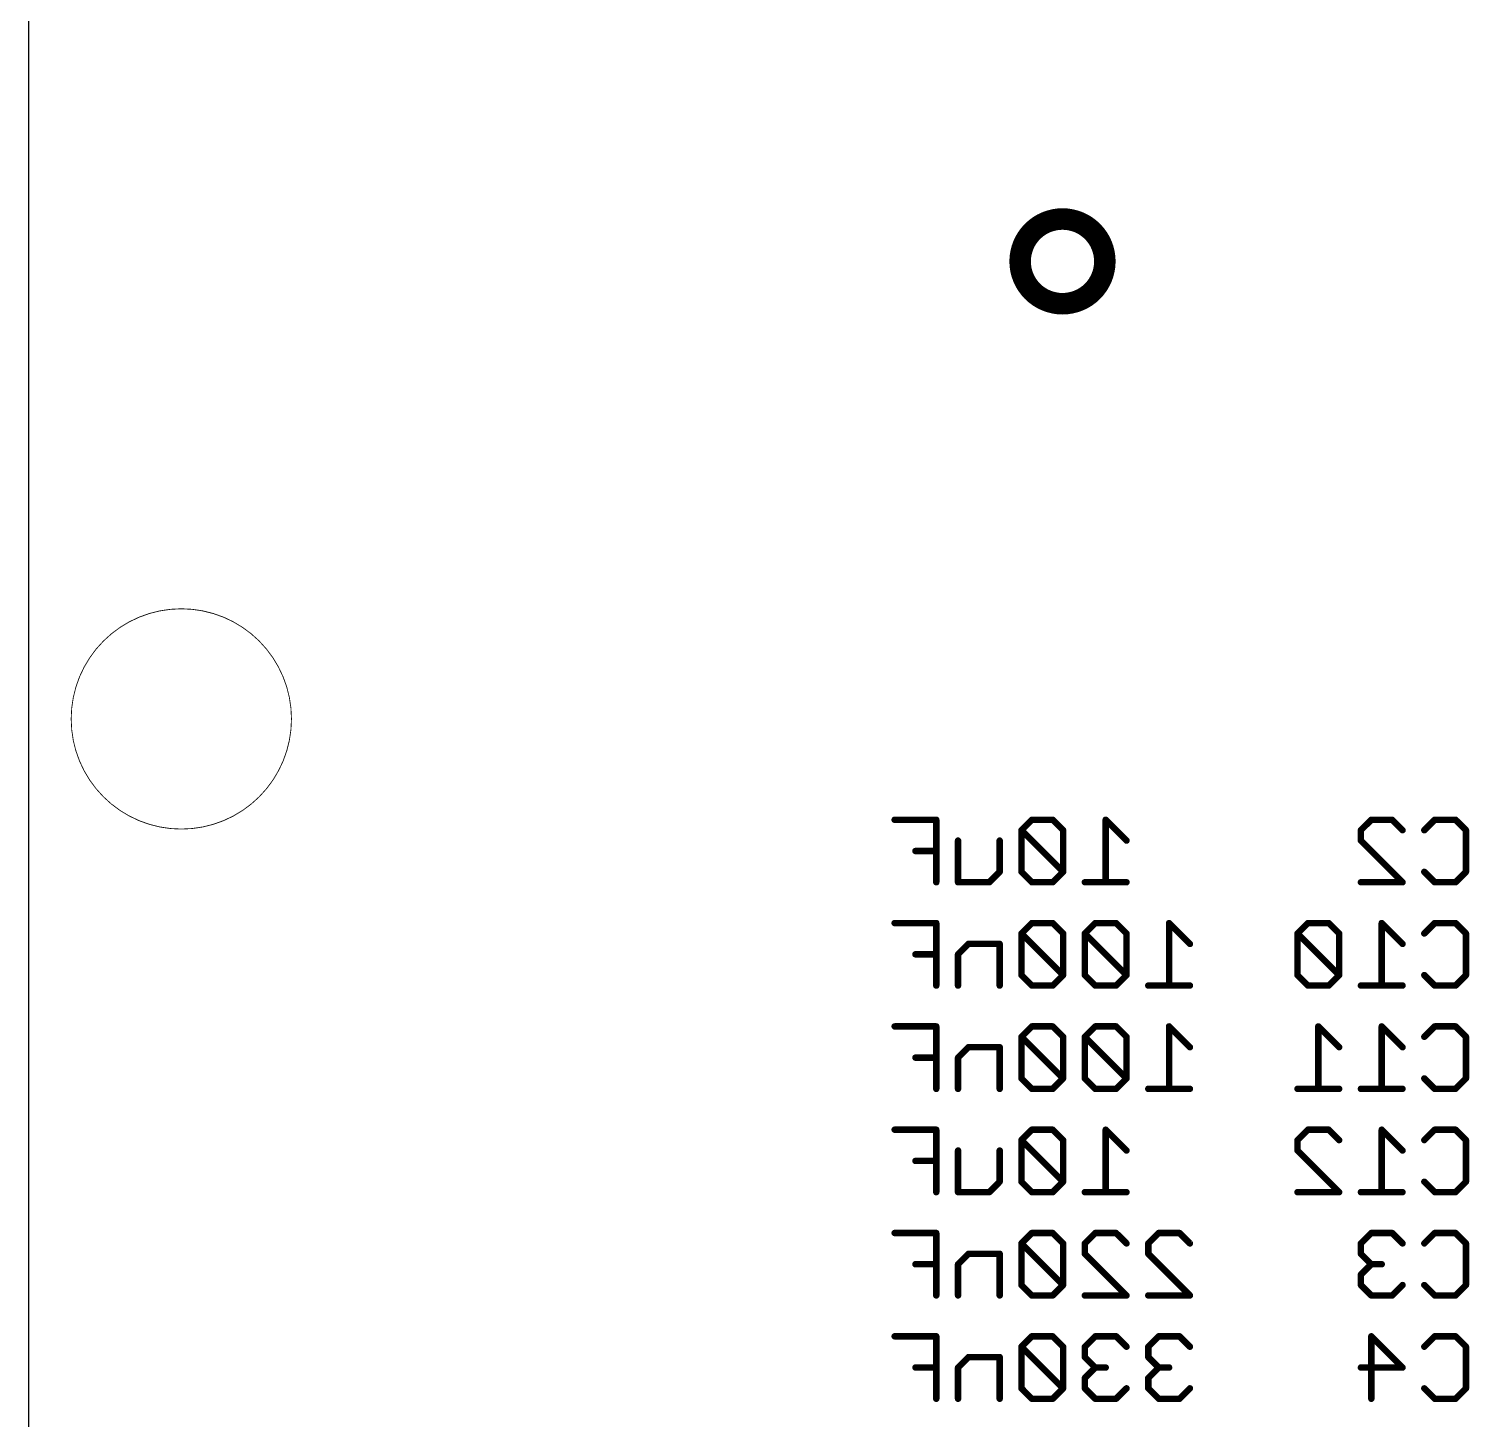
# Model space of a CAD drawing. Extents: x -7 to 70, y 0 to 116.
# Drawn here: x 0 to 17, y 15.24 to 31.64 of the extents above; entities that cross this region are included whole.
import ezdxf

# ---------------------------------------------------------------- set-up
doc = ezdxf.new("R2010")
doc.units = 0
doc.layers.add('20', color=178, linetype='CONTINUOUS')
doc.layers.add('26', color=250, linetype='CONTINUOUS')

msp = doc.modelspace()

# ---------------------------------------------------------------- linework, layer by layer
at = {"layer": '20'}
msp.add_line((0, 0), (0, 47), dxfattribs=at)
for points, const_width in [([(12.2, 28.4, 1), (12.2, 29.4, 1), (12.2, 28.4)], 0.254), ([(1.8, 22.2, 1), (1.8, 24.8, 1), (1.8, 22.2)], 0.01)]:
    msp.add_lwpolyline(points, format="xyb", dxfattribs=dict(at, const_width=const_width))
msp.add_circle((12.2, 28.9), 0.5, dxfattribs=at)
at = {"layer": '26', "const_width": 0.0381}
for points in [[(10.2188, 22.3288, 1), (10.2188, 22.2907)], [(10.7294, 22.3097, 1), (10.6913, 22.3097)], [(10.7103, 22.2907, 1), (10.7103, 22.3288)], [(11.8385, 22.3288, 1), (11.8385, 22.2907)], [(11.852, 22.2963, 1), (11.8251, 22.3232)], [(12.0977, 22.3232, 1), (12.0708, 22.2963)], [(12.0843, 22.2907, 1), (12.0843, 22.3288)], [(12.7289, 22.3097, 1), (12.6908, 22.3097)], [(12.7233, 22.3232, 1), (12.6964, 22.2963)], [(15.8449, 22.3288, 1), (15.8449, 22.2907)], [(15.8583, 22.2963, 1), (15.8314, 22.3232)], [(16.1041, 22.3232, 1), (16.0771, 22.2963)], [(16.0906, 22.2907, 1), (16.0906, 22.3288)], [(16.5933, 22.3288, 1), (16.5933, 22.2907)], [(16.6068, 22.2963, 1), (16.5798, 22.3232)], [(16.8525, 22.3232, 1), (16.8256, 22.2963)], [(16.839, 22.2907, 1), (16.839, 22.3288)], [(10.9863, 22.064, 1), (10.9482, 22.064)], [(11.4778, 22.064, 1), (11.4397, 22.064)], [(11.7347, 22.1869, 1), (11.6966, 22.1869)], [(11.7291, 22.2003, 1), (11.7022, 22.1734)], [(11.7022, 22.2003, 1), (11.7291, 22.1734)], [(12.2262, 22.1869, 1), (12.1881, 22.1869)], [(12.1937, 22.1734, 1), (12.2206, 22.2003)], [(15.7411, 22.1869, 1), (15.703, 22.1869)], [(15.7085, 22.2003, 1), (15.7355, 22.1734)], [(15.7355, 22.0775, 1), (15.7085, 22.0505)], [(16.2, 22.1734, 1), (16.227, 22.2003)], [(16.4569, 22.2003, 1), (16.4839, 22.1734)], [(16.9809, 22.1869, 1), (16.9428, 22.1869)], [(16.9484, 22.1734, 1), (16.9754, 22.2003)], [(10.4646, 21.9602, 1), (10.4646, 21.9221)], [(10.7103, 21.9221, 1), (10.7103, 21.9602)], [(12.9421, 22.0505, 1), (12.969, 22.0775)], [(15.703, 22.064, 1), (15.7411, 22.064)], [(10.6913, 21.5725, 1), (10.7294, 21.5725)], [(10.9672, 21.5916, 1), (10.9672, 21.5535)], [(10.9482, 21.5725, 1), (10.9863, 21.5725)], [(11.3224, 21.586, 1), (11.3493, 21.559)], [(11.3359, 21.5535, 1), (11.3359, 21.5916)], [(11.4397, 21.6954, 1), (11.4778, 21.6954)], [(11.4722, 21.6819, 1), (11.4453, 21.7088)], [(11.7291, 21.7088, 1), (11.7022, 21.6819)], [(11.6966, 21.6954, 1), (11.7347, 21.6954)], [(11.8385, 21.5916, 1), (11.8385, 21.5535)], [(11.8251, 21.559, 1), (11.852, 21.586)], [(12.0708, 21.586, 1), (12.0977, 21.559)], [(12.0843, 21.5535, 1), (12.0843, 21.5916)], [(12.1881, 21.6954, 1), (12.2262, 21.6954)], [(12.2206, 21.6819, 1), (12.1937, 21.7088)], [(12.1937, 21.6819, 1), (12.2206, 21.7088)], [(12.4641, 21.5916, 1), (12.4641, 21.5535)], [(12.6908, 21.5725, 1), (12.7289, 21.5725)], [(12.9556, 21.5535, 1), (12.9556, 21.5916)], [(15.722, 21.5916, 1), (15.722, 21.5535)], [(16.2, 21.559, 1), (16.227, 21.586)], [(16.2135, 21.5535, 1), (16.2135, 21.5916)], [(16.4839, 21.7088, 1), (16.4569, 21.6819)], [(16.5933, 21.5916, 1), (16.5933, 21.5535)], [(16.5798, 21.559, 1), (16.6068, 21.586)], [(16.8256, 21.586, 1), (16.8525, 21.559)], [(16.839, 21.5535, 1), (16.839, 21.5916)], [(16.9428, 21.6954, 1), (16.9809, 21.6954)], [(16.9754, 21.6819, 1), (16.9484, 21.7088)], [(10.2188, 21.1096, 1), (10.2188, 21.0715)], [(10.7294, 21.0905, 1), (10.6913, 21.0905)], [(10.7103, 21.0715, 1), (10.7103, 21.1096)], [(11.8385, 21.1096, 1), (11.8385, 21.0715)], [(11.852, 21.0771, 1), (11.8251, 21.104)], [(12.0977, 21.104, 1), (12.0708, 21.0771)], [(12.0843, 21.0715, 1), (12.0843, 21.1096)], [(12.5869, 21.1096, 1), (12.5869, 21.0715)], [(12.6004, 21.0771, 1), (12.5735, 21.104)], [(12.8462, 21.104, 1), (12.8192, 21.0771)], [(12.8327, 21.0715, 1), (12.8327, 21.1096)], [(13.4773, 21.0905, 1), (13.4392, 21.0905)], [(13.4717, 21.104, 1), (13.4448, 21.0771)], [(15.0965, 21.1096, 1), (15.0965, 21.0715)], [(15.1099, 21.0771, 1), (15.083, 21.104)], [(15.3557, 21.104, 1), (15.3287, 21.0771)], [(15.3422, 21.0715, 1), (15.3422, 21.1096)], [(15.9812, 21.104, 1), (15.9543, 21.0771)], [(15.9868, 21.0905, 1), (15.9487, 21.0905)], [(16.5933, 21.1096, 1), (16.5933, 21.0715)], [(16.6068, 21.0771, 1), (16.5798, 21.104)], [(16.8525, 21.104, 1), (16.8256, 21.0771)], [(16.839, 21.0715, 1), (16.839, 21.1096)], [(11.7347, 20.9677, 1), (11.6966, 20.9677)], [(11.7291, 20.9811, 1), (11.7022, 20.9542)], [(11.7022, 20.9811, 1), (11.7291, 20.9542)], [(12.2262, 20.9677, 1), (12.1881, 20.9677)], [(12.1937, 20.9542, 1), (12.2206, 20.9811)], [(12.4831, 20.9677, 1), (12.445, 20.9677)], [(12.4775, 20.9811, 1), (12.4506, 20.9542)], [(12.4506, 20.9811, 1), (12.4775, 20.9542)], [(12.9746, 20.9677, 1), (12.9365, 20.9677)], [(12.9421, 20.9542, 1), (12.969, 20.9811)], [(14.9926, 20.9677, 1), (14.9545, 20.9677)], [(14.9871, 20.9811, 1), (14.9601, 20.9542)], [(14.9601, 20.9811, 1), (14.9871, 20.9542)], [(15.4841, 20.9677, 1), (15.446, 20.9677)], [(15.4516, 20.9542, 1), (15.4785, 20.9811)], [(16.4569, 20.9811, 1), (16.4839, 20.9542)], [(16.9809, 20.9677, 1), (16.9428, 20.9677)], [(16.9484, 20.9542, 1), (16.9754, 20.9811)], [(10.4646, 20.741, 1), (10.4646, 20.7029)], [(10.7103, 20.7029, 1), (10.7103, 20.741)], [(10.9863, 20.7219, 1), (10.9482, 20.7219)], [(10.9538, 20.7354, 1), (10.9807, 20.7084)], [(11.0901, 20.8638, 1), (11.0901, 20.8257)], [(11.1036, 20.8313, 1), (11.0766, 20.8583)], [(11.4778, 20.8448, 1), (11.4397, 20.8448)], [(11.4587, 20.8257, 1), (11.4587, 20.8638)], [(13.6905, 20.8313, 1), (13.7174, 20.8583)], [(16.2, 20.8313, 1), (16.227, 20.8583)], [(11.7291, 20.4896, 1), (11.7022, 20.4627)], [(11.6966, 20.4762, 1), (11.7347, 20.4762)], [(12.1881, 20.4762, 1), (12.2262, 20.4762)], [(12.2206, 20.4627, 1), (12.1937, 20.4896)], [(12.1937, 20.4627, 1), (12.2206, 20.4896)], [(12.4775, 20.4896, 1), (12.4506, 20.4627)], [(12.445, 20.4762, 1), (12.4831, 20.4762)], [(12.9365, 20.4762, 1), (12.9746, 20.4762)], [(12.969, 20.4627, 1), (12.9421, 20.4896)], [(12.9421, 20.4627, 1), (12.969, 20.4896)], [(14.9545, 20.4762, 1), (14.9926, 20.4762)], [(14.9871, 20.4896, 1), (14.9601, 20.4627)], [(15.446, 20.4762, 1), (15.4841, 20.4762)], [(15.4785, 20.4627, 1), (15.4516, 20.4896)], [(15.4516, 20.4627, 1), (15.4785, 20.4896)], [(16.4839, 20.4896, 1), (16.4569, 20.4627)], [(16.9428, 20.4762, 1), (16.9809, 20.4762)], [(16.9754, 20.4627, 1), (16.9484, 20.4896)], [(10.6913, 20.3533, 1), (10.7294, 20.3533)], [(10.9482, 20.3533, 1), (10.9863, 20.3533)], [(11.4397, 20.3533, 1), (11.4778, 20.3533)], [(11.8385, 20.3724, 1), (11.8385, 20.3343)], [(11.8251, 20.3398, 1), (11.852, 20.3668)], [(12.0708, 20.3668, 1), (12.0977, 20.3398)], [(12.0843, 20.3343, 1), (12.0843, 20.3724)], [(12.5869, 20.3724, 1), (12.5869, 20.3343)], [(12.5735, 20.3398, 1), (12.6004, 20.3668)], [(12.8192, 20.3668, 1), (12.8462, 20.3398)], [(12.8327, 20.3343, 1), (12.8327, 20.3724)], [(13.2125, 20.3724, 1), (13.2125, 20.3343)], [(13.4392, 20.3533, 1), (13.4773, 20.3533)], [(13.704, 20.3343, 1), (13.704, 20.3724)], [(15.0965, 20.3724, 1), (15.0965, 20.3343)], [(15.083, 20.3398, 1), (15.1099, 20.3668)], [(15.3287, 20.3668, 1), (15.3557, 20.3398)], [(15.3422, 20.3343, 1), (15.3422, 20.3724)], [(15.722, 20.3724, 1), (15.722, 20.3343)], [(15.9487, 20.3533, 1), (15.9868, 20.3533)], [(16.2135, 20.3343, 1), (16.2135, 20.3724)], [(16.5933, 20.3724, 1), (16.5933, 20.3343)], [(16.5798, 20.3398, 1), (16.6068, 20.3668)], [(16.8256, 20.3668, 1), (16.8525, 20.3398)], [(16.839, 20.3343, 1), (16.839, 20.3724)], [(10.2188, 19.8904, 1), (10.2188, 19.8523)], [(10.7294, 19.8713, 1), (10.6913, 19.8713)], [(10.7103, 19.8523, 1), (10.7103, 19.8904)], [(11.8385, 19.8904, 1), (11.8385, 19.8523)], [(11.852, 19.8579, 1), (11.8251, 19.8848)], [(12.0977, 19.8848, 1), (12.0708, 19.8579)], [(12.0843, 19.8523, 1), (12.0843, 19.8904)], [(12.5869, 19.8904, 1), (12.5869, 19.8523)], [(12.6004, 19.8579, 1), (12.5735, 19.8848)], [(12.8462, 19.8848, 1), (12.8192, 19.8579)], [(12.8327, 19.8523, 1), (12.8327, 19.8904)], [(13.4773, 19.8713, 1), (13.4392, 19.8713)], [(13.4717, 19.8848, 1), (13.4448, 19.8579)], [(15.2328, 19.8848, 1), (15.2059, 19.8579)], [(15.2384, 19.8713, 1), (15.2003, 19.8713)], [(15.9812, 19.8848, 1), (15.9543, 19.8579)], [(15.9868, 19.8713, 1), (15.9487, 19.8713)], [(16.5933, 19.8904, 1), (16.5933, 19.8523)], [(16.6068, 19.8579, 1), (16.5798, 19.8848)], [(16.8525, 19.8848, 1), (16.8256, 19.8579)], [(16.839, 19.8523, 1), (16.839, 19.8904)], [(11.7347, 19.7485, 1), (11.6966, 19.7485)], [(11.7291, 19.7619, 1), (11.7022, 19.735)], [(11.7022, 19.7619, 1), (11.7291, 19.735)], [(12.2262, 19.7485, 1), (12.1881, 19.7485)], [(12.1937, 19.735, 1), (12.2206, 19.7619)], [(12.4831, 19.7485, 1), (12.445, 19.7485)], [(12.4775, 19.7619, 1), (12.4506, 19.735)], [(12.4506, 19.7619, 1), (12.4775, 19.735)], [(12.9746, 19.7485, 1), (12.9365, 19.7485)], [(12.9421, 19.735, 1), (12.969, 19.7619)], [(16.4569, 19.7619, 1), (16.4839, 19.735)], [(16.9809, 19.7485, 1), (16.9428, 19.7485)], [(16.9484, 19.735, 1), (16.9754, 19.7619)], [(11.0901, 19.6446, 1), (11.0901, 19.6065)], [(11.1036, 19.6121, 1), (11.0766, 19.6391)], [(11.4778, 19.6256, 1), (11.4397, 19.6256)], [(11.4587, 19.6065, 1), (11.4587, 19.6446)], [(13.6905, 19.6121, 1), (13.7174, 19.6391)], [(15.4516, 19.6121, 1), (15.4785, 19.6391)], [(16.2, 19.6121, 1), (16.227, 19.6391)], [(10.4646, 19.5218, 1), (10.4646, 19.4837)], [(10.7103, 19.4837, 1), (10.7103, 19.5218)], [(10.9863, 19.5027, 1), (10.9482, 19.5027)], [(10.9538, 19.5162, 1), (10.9807, 19.4892)], [(11.7291, 19.2704, 1), (11.7022, 19.2435)], [(11.6966, 19.257, 1), (11.7347, 19.257)], [(12.1881, 19.257, 1), (12.2262, 19.257)], [(12.2206, 19.2435, 1), (12.1937, 19.2704)], [(12.1937, 19.2435, 1), (12.2206, 19.2704)], [(12.4775, 19.2704, 1), (12.4506, 19.2435)], [(12.445, 19.257, 1), (12.4831, 19.257)], [(12.9365, 19.257, 1), (12.9746, 19.257)], [(12.969, 19.2435, 1), (12.9421, 19.2704)], [(12.9421, 19.2435, 1), (12.969, 19.2704)], [(16.4839, 19.2704, 1), (16.4569, 19.2435)], [(16.9428, 19.257, 1), (16.9809, 19.257)], [(16.9754, 19.2435, 1), (16.9484, 19.2704)], [(10.6913, 19.1341, 1), (10.7294, 19.1341)], [(10.9482, 19.1341, 1), (10.9863, 19.1341)], [(11.4397, 19.1341, 1), (11.4778, 19.1341)], [(11.8385, 19.1532, 1), (11.8385, 19.1151)], [(11.8251, 19.1206, 1), (11.852, 19.1476)], [(12.0708, 19.1476, 1), (12.0977, 19.1206)], [(12.0843, 19.1151, 1), (12.0843, 19.1532)], [(12.5869, 19.1532, 1), (12.5869, 19.1151)], [(12.5735, 19.1206, 1), (12.6004, 19.1476)], [(12.8192, 19.1476, 1), (12.8462, 19.1206)], [(12.8327, 19.1151, 1), (12.8327, 19.1532)], [(13.2125, 19.1532, 1), (13.2125, 19.1151)], [(13.4392, 19.1341, 1), (13.4773, 19.1341)], [(13.704, 19.1151, 1), (13.704, 19.1532)], [(14.9736, 19.1532, 1), (14.9736, 19.1151)], [(15.2003, 19.1341, 1), (15.2384, 19.1341)], [(15.4651, 19.1151, 1), (15.4651, 19.1532)], [(15.722, 19.1532, 1), (15.722, 19.1151)], [(15.9487, 19.1341, 1), (15.9868, 19.1341)], [(16.2135, 19.1151, 1), (16.2135, 19.1532)], [(16.5933, 19.1532, 1), (16.5933, 19.1151)], [(16.5798, 19.1206, 1), (16.6068, 19.1476)], [(16.8256, 19.1476, 1), (16.8525, 19.1206)], [(16.839, 19.1151, 1), (16.839, 19.1532)], [(10.2188, 18.6712, 1), (10.2188, 18.6331)], [(10.7294, 18.6521, 1), (10.6913, 18.6521)], [(10.7103, 18.6331, 1), (10.7103, 18.6712)], [(11.7347, 18.5293, 1), (11.6966, 18.5293)], [(11.7291, 18.5427, 1), (11.7022, 18.5158)], [(11.7022, 18.5427, 1), (11.7291, 18.5158)], [(11.8385, 18.6712, 1), (11.8385, 18.6331)], [(11.852, 18.6387, 1), (11.8251, 18.6656)], [(12.0977, 18.6656, 1), (12.0708, 18.6387)], [(12.0843, 18.6331, 1), (12.0843, 18.6712)], [(12.2262, 18.5293, 1), (12.1881, 18.5293)], [(12.1937, 18.5158, 1), (12.2206, 18.5427)], [(12.7289, 18.6521, 1), (12.6908, 18.6521)], [(12.7233, 18.6656, 1), (12.6964, 18.6387)], [(14.9926, 18.5293, 1), (14.9545, 18.5293)], [(14.9601, 18.5427, 1), (14.9871, 18.5158)], [(15.0965, 18.6712, 1), (15.0965, 18.6331)], [(15.1099, 18.6387, 1), (15.083, 18.6656)], [(15.3557, 18.6656, 1), (15.3287, 18.6387)], [(15.3422, 18.6331, 1), (15.3422, 18.6712)], [(15.4516, 18.5158, 1), (15.4785, 18.5427)], [(15.9812, 18.6656, 1), (15.9543, 18.6387)], [(15.9868, 18.6521, 1), (15.9487, 18.6521)], [(16.4569, 18.5427, 1), (16.4839, 18.5158)], [(16.5933, 18.6712, 1), (16.5933, 18.6331)], [(16.6068, 18.6387, 1), (16.5798, 18.6656)], [(16.8525, 18.6656, 1), (16.8256, 18.6387)], [(16.839, 18.6331, 1), (16.839, 18.6712)], [(16.9809, 18.5293, 1), (16.9428, 18.5293)], [(16.9484, 18.5158, 1), (16.9754, 18.5427)], [(10.9863, 18.4064, 1), (10.9482, 18.4064)], [(11.4778, 18.4064, 1), (11.4397, 18.4064)], [(12.9421, 18.3929, 1), (12.969, 18.4199)], [(14.9545, 18.4064, 1), (14.9926, 18.4064)], [(14.9871, 18.4199, 1), (14.9601, 18.3929)], [(16.2, 18.3929, 1), (16.227, 18.4199)], [(10.4646, 18.3026, 1), (10.4646, 18.2645)], [(10.7103, 18.2645, 1), (10.7103, 18.3026)], [(11.4397, 18.0378, 1), (11.4778, 18.0378)], [(11.4722, 18.0243, 1), (11.4453, 18.0512)], [(11.7291, 18.0512, 1), (11.7022, 18.0243)], [(11.6966, 18.0378, 1), (11.7347, 18.0378)], [(12.1881, 18.0378, 1), (12.2262, 18.0378)], [(12.2206, 18.0243, 1), (12.1937, 18.0512)], [(12.1937, 18.0243, 1), (12.2206, 18.0512)], [(16.4839, 18.0512, 1), (16.4569, 18.0243)], [(16.9428, 18.0378, 1), (16.9809, 18.0378)], [(16.9754, 18.0243, 1), (16.9484, 18.0512)], [(10.6913, 17.9149, 1), (10.7294, 17.9149)], [(10.9672, 17.9339, 1), (10.9672, 17.8958)], [(10.9482, 17.9149, 1), (10.9863, 17.9149)], [(11.3224, 17.9284, 1), (11.3493, 17.9014)], [(11.3359, 17.8958, 1), (11.3359, 17.9339)], [(11.8385, 17.9339, 1), (11.8385, 17.8958)], [(11.8251, 17.9014, 1), (11.852, 17.9284)], [(12.0708, 17.9284, 1), (12.0977, 17.9014)], [(12.0843, 17.8958, 1), (12.0843, 17.9339)], [(12.4641, 17.9339, 1), (12.4641, 17.8958)], [(12.6908, 17.9149, 1), (12.7289, 17.9149)], [(12.9556, 17.8958, 1), (12.9556, 17.9339)], [(14.9736, 17.9339, 1), (14.9736, 17.8958)], [(15.4516, 17.9014, 1), (15.4785, 17.9284)], [(15.4651, 17.8958, 1), (15.4651, 17.9339)], [(15.722, 17.9339, 1), (15.722, 17.8958)], [(15.9487, 17.9149, 1), (15.9868, 17.9149)], [(16.2135, 17.8958, 1), (16.2135, 17.9339)], [(16.5933, 17.9339, 1), (16.5933, 17.8958)], [(16.5798, 17.9014, 1), (16.6068, 17.9284)], [(16.8256, 17.9284, 1), (16.8525, 17.9014)], [(16.839, 17.8958, 1), (16.839, 17.9339)], [(10.2188, 17.452, 1), (10.2188, 17.4139)], [(10.7294, 17.4329, 1), (10.6913, 17.4329)], [(10.7103, 17.4139, 1), (10.7103, 17.452)], [(11.7347, 17.3101, 1), (11.6966, 17.3101)], [(11.7291, 17.3235, 1), (11.7022, 17.2966)], [(11.7022, 17.3235, 1), (11.7291, 17.2966)], [(11.8385, 17.452, 1), (11.8385, 17.4139)], [(11.852, 17.4195, 1), (11.8251, 17.4464)], [(12.0977, 17.4464, 1), (12.0708, 17.4195)], [(12.0843, 17.4139, 1), (12.0843, 17.452)], [(12.2262, 17.3101, 1), (12.1881, 17.3101)], [(12.1937, 17.2966, 1), (12.2206, 17.3235)], [(12.4831, 17.3101, 1), (12.445, 17.3101)], [(12.4506, 17.3235, 1), (12.4775, 17.2966)], [(12.5869, 17.452, 1), (12.5869, 17.4139)], [(12.6004, 17.4195, 1), (12.5735, 17.4464)], [(12.8462, 17.4464, 1), (12.8192, 17.4195)], [(12.8327, 17.4139, 1), (12.8327, 17.452)], [(12.9421, 17.2966, 1), (12.969, 17.3235)], [(13.2315, 17.3101, 1), (13.1934, 17.3101)], [(13.199, 17.3235, 1), (13.226, 17.2966)], [(13.3354, 17.452, 1), (13.3354, 17.4139)], [(13.3488, 17.4195, 1), (13.3219, 17.4464)], [(13.5946, 17.4464, 1), (13.5676, 17.4195)], [(13.5811, 17.4139, 1), (13.5811, 17.452)], [(13.6905, 17.2966, 1), (13.7174, 17.3235)], [(15.7411, 17.3101, 1), (15.703, 17.3101)], [(15.7085, 17.3235, 1), (15.7355, 17.2966)], [(15.8449, 17.452, 1), (15.8449, 17.4139)], [(15.8583, 17.4195, 1), (15.8314, 17.4464)], [(16.1041, 17.4464, 1), (16.0771, 17.4195)], [(16.0906, 17.4139, 1), (16.0906, 17.452)], [(16.2, 17.2966, 1), (16.227, 17.3235)], [(16.4569, 17.3235, 1), (16.4839, 17.2966)], [(16.5933, 17.452, 1), (16.5933, 17.4139)], [(16.6068, 17.4195, 1), (16.5798, 17.4464)], [(16.8525, 17.4464, 1), (16.8256, 17.4195)], [(16.839, 17.4139, 1), (16.839, 17.452)], [(16.9809, 17.3101, 1), (16.9428, 17.3101)], [(16.9484, 17.2966, 1), (16.9754, 17.3235)], [(11.0901, 17.2062, 1), (11.0901, 17.1681)], [(11.1036, 17.1737, 1), (11.0766, 17.2007)], [(11.4778, 17.1872, 1), (11.4397, 17.1872)], [(11.4587, 17.1681, 1), (11.4587, 17.2062)], [(12.4775, 17.2007, 1), (12.4506, 17.1737)], [(12.445, 17.1872, 1), (12.4831, 17.1872)], [(13.226, 17.2007, 1), (13.199, 17.1737)], [(13.1934, 17.1872, 1), (13.2315, 17.1872)], [(15.7355, 17.2007, 1), (15.7085, 17.1737)], [(15.703, 17.1872, 1), (15.7411, 17.1872)], [(10.4646, 17.0834, 1), (10.4646, 17.0453)], [(10.7103, 17.0453, 1), (10.7103, 17.0834)], [(10.9863, 17.0643, 1), (10.9482, 17.0643)], [(10.9538, 17.0778, 1), (10.9807, 17.0508)], [(15.8449, 17.0834, 1), (15.8449, 17.0453)], [(15.8583, 17.0508, 1), (15.8314, 17.0778)], [(15.8314, 17.0508, 1), (15.8583, 17.0778)], [(15.9677, 17.0453, 1), (15.9677, 17.0834)], [(11.7291, 16.832, 1), (11.7022, 16.8051)], [(11.6966, 16.8186, 1), (11.7347, 16.8186)], [(12.1881, 16.8186, 1), (12.2262, 16.8186)], [(12.2206, 16.8051, 1), (12.1937, 16.832)], [(12.1937, 16.8051, 1), (12.2206, 16.832)], [(15.7411, 16.9414, 1), (15.703, 16.9414)], [(15.7085, 16.9549, 1), (15.7355, 16.928)], [(15.7355, 16.832, 1), (15.7085, 16.8051)], [(15.703, 16.8186, 1), (15.7411, 16.8186)], [(16.227, 16.8051, 1), (16.2, 16.832)], [(16.4839, 16.832, 1), (16.4569, 16.8051)], [(16.9428, 16.8186, 1), (16.9809, 16.8186)], [(16.9754, 16.8051, 1), (16.9484, 16.832)], [(10.6913, 16.6957, 1), (10.7294, 16.6957)], [(10.9482, 16.6957, 1), (10.9863, 16.6957)], [(11.4397, 16.6957, 1), (11.4778, 16.6957)], [(11.8385, 16.7148, 1), (11.8385, 16.6767)], [(11.8251, 16.6822, 1), (11.852, 16.7092)], [(12.0708, 16.7092, 1), (12.0977, 16.6822)], [(12.0843, 16.6767, 1), (12.0843, 16.7148)], [(12.4641, 16.7148, 1), (12.4641, 16.6767)], [(12.9421, 16.6822, 1), (12.969, 16.7092)], [(12.9556, 16.6767, 1), (12.9556, 16.7148)], [(13.2125, 16.7148, 1), (13.2125, 16.6767)], [(13.6905, 16.6822, 1), (13.7174, 16.7092)], [(13.704, 16.6767, 1), (13.704, 16.7148)], [(15.8449, 16.7148, 1), (15.8449, 16.6767)], [(15.8314, 16.6822, 1), (15.8583, 16.7092)], [(16.0771, 16.7092, 1), (16.1041, 16.6822)], [(16.0906, 16.6767, 1), (16.0906, 16.7148)], [(16.5933, 16.7148, 1), (16.5933, 16.6767)], [(16.5798, 16.6822, 1), (16.6068, 16.7092)], [(16.8256, 16.7092, 1), (16.8525, 16.6822)], [(16.839, 16.6767, 1), (16.839, 16.7148)], [(10.2188, 16.2328, 1), (10.2188, 16.1947)], [(10.7294, 16.2137, 1), (10.6913, 16.2137)], [(10.7103, 16.1947, 1), (10.7103, 16.2328)], [(11.8385, 16.2328, 1), (11.8385, 16.1947)], [(11.852, 16.2003, 1), (11.8251, 16.2272)], [(12.0977, 16.2272, 1), (12.0708, 16.2003)], [(12.0843, 16.1947, 1), (12.0843, 16.2328)], [(12.5869, 16.2328, 1), (12.5869, 16.1947)], [(12.6004, 16.2003, 1), (12.5735, 16.2272)], [(12.8462, 16.2272, 1), (12.8192, 16.2003)], [(12.8327, 16.1947, 1), (12.8327, 16.2328)], [(13.3354, 16.2328, 1), (13.3354, 16.1947)], [(13.3488, 16.2003, 1), (13.3219, 16.2272)], [(13.5946, 16.2272, 1), (13.5676, 16.2003)], [(13.5811, 16.1947, 1), (13.5811, 16.2328)], [(15.8639, 16.2137, 1), (15.8258, 16.2137)], [(15.8583, 16.2272, 1), (15.8314, 16.2003)], [(16.5933, 16.2328, 1), (16.5933, 16.1947)], [(16.6068, 16.2003, 1), (16.5798, 16.2272)], [(16.8525, 16.2272, 1), (16.8256, 16.2003)], [(16.839, 16.1947, 1), (16.839, 16.2328)], [(11.0901, 15.987, 1), (11.0901, 15.9489)], [(11.1036, 15.9545, 1), (11.0766, 15.9815)], [(11.4778, 15.968, 1), (11.4397, 15.968)], [(11.4587, 15.9489, 1), (11.4587, 15.987)], [(11.7347, 16.0909, 1), (11.6966, 16.0909)], [(11.7291, 16.1043, 1), (11.7022, 16.0774)], [(11.7022, 16.1043, 1), (11.7291, 16.0774)], [(12.2262, 16.0909, 1), (12.1881, 16.0909)], [(12.1937, 16.0774, 1), (12.2206, 16.1043)], [(12.4775, 15.9815, 1), (12.4506, 15.9545)], [(12.4831, 16.0909, 1), (12.445, 16.0909)], [(12.4506, 16.1043, 1), (12.4775, 16.0774)], [(12.445, 15.968, 1), (12.4831, 15.968)], [(12.9421, 16.0774, 1), (12.969, 16.1043)], [(13.2315, 16.0909, 1), (13.1934, 16.0909)], [(13.199, 16.1043, 1), (13.226, 16.0774)], [(13.226, 15.9815, 1), (13.199, 15.9545)], [(13.1934, 15.968, 1), (13.2315, 15.968)], [(13.6905, 16.0774, 1), (13.7174, 16.1043)], [(16.4569, 16.1043, 1), (16.4839, 16.0774)], [(16.9809, 16.0909, 1), (16.9428, 16.0909)], [(16.9484, 16.0774, 1), (16.9754, 16.1043)], [(10.4646, 15.8642, 1), (10.4646, 15.8261)], [(10.7103, 15.8261, 1), (10.7103, 15.8642)], [(10.9863, 15.8451, 1), (10.9482, 15.8451)], [(10.9538, 15.8586, 1), (10.9807, 15.8316)], [(12.5869, 15.8642, 1), (12.5869, 15.8261)], [(12.6004, 15.8316, 1), (12.5735, 15.8586)], [(12.5735, 15.8316, 1), (12.6004, 15.8586)], [(12.7098, 15.8261, 1), (12.7098, 15.8642)], [(13.3354, 15.8642, 1), (13.3354, 15.8261)], [(13.3488, 15.8316, 1), (13.3219, 15.8586)], [(13.3219, 15.8316, 1), (13.3488, 15.8586)], [(13.4582, 15.8261, 1), (13.4582, 15.8642)], [(15.722, 15.8642, 1), (15.722, 15.8261)], [(16.2, 15.8316, 1), (16.227, 15.8586)], [(16.2135, 15.8261, 1), (16.2135, 15.8642)], [(12.4831, 15.7222, 1), (12.445, 15.7222)], [(12.4506, 15.7357, 1), (12.4775, 15.7088)], [(13.2315, 15.7222, 1), (13.1934, 15.7222)], [(13.199, 15.7357, 1), (13.226, 15.7088)], [(10.6913, 15.4765, 1), (10.7294, 15.4765)], [(10.9482, 15.4765, 1), (10.9863, 15.4765)], [(11.4397, 15.4765, 1), (11.4778, 15.4765)], [(11.7291, 15.6128, 1), (11.7022, 15.5859)], [(11.6966, 15.5994, 1), (11.7347, 15.5994)], [(11.8385, 15.4956, 1), (11.8385, 15.4575)], [(11.8251, 15.463, 1), (11.852, 15.49)], [(12.0708, 15.49, 1), (12.0977, 15.463)], [(12.0843, 15.4575, 1), (12.0843, 15.4956)], [(12.1881, 15.5994, 1), (12.2262, 15.5994)], [(12.2206, 15.5859, 1), (12.1937, 15.6128)], [(12.1937, 15.5859, 1), (12.2206, 15.6128)], [(12.4775, 15.6128, 1), (12.4506, 15.5859)], [(12.445, 15.5994, 1), (12.4831, 15.5994)], [(12.5869, 15.4956, 1), (12.5869, 15.4575)], [(12.5735, 15.463, 1), (12.6004, 15.49)], [(12.8192, 15.49, 1), (12.8462, 15.463)], [(12.8327, 15.4575, 1), (12.8327, 15.4956)], [(12.969, 15.5859, 1), (12.9421, 15.6128)], [(13.226, 15.6128, 1), (13.199, 15.5859)], [(13.1934, 15.5994, 1), (13.2315, 15.5994)], [(13.3354, 15.4956, 1), (13.3354, 15.4575)], [(13.3219, 15.463, 1), (13.3488, 15.49)], [(13.5676, 15.49, 1), (13.5946, 15.463)], [(13.5811, 15.4575, 1), (13.5811, 15.4956)], [(13.7174, 15.5859, 1), (13.6905, 15.6128)], [(15.8258, 15.4765, 1), (15.8639, 15.4765)], [(16.4839, 15.6128, 1), (16.4569, 15.5859)], [(16.5933, 15.4956, 1), (16.5933, 15.4575)], [(16.5798, 15.463, 1), (16.6068, 15.49)], [(16.8256, 15.49, 1), (16.8525, 15.463)], [(16.839, 15.4575, 1), (16.839, 15.4956)], [(16.9428, 15.5994, 1), (16.9809, 15.5994)], [(16.9754, 15.5859, 1), (16.9484, 15.6128)]]:
    msp.add_lwpolyline(points, format="xyb", dxfattribs=at)
at = {"layer": '26', "const_width": 0.0762}
for points in [[(10.7103, 22.3097), (10.2188, 22.3097)], [(10.7103, 21.5725), (10.7103, 22.3097)], [(11.8385, 22.3097), (11.7157, 22.1869)], [(12.0843, 22.3097), (11.8385, 22.3097)], [(12.2071, 22.1869), (12.0843, 22.3097)], [(12.9556, 22.064), (12.7098, 22.3097)], [(12.7098, 22.3097), (12.7098, 21.5725)], [(15.722, 22.1869), (15.8449, 22.3097)], [(15.8449, 22.3097), (16.0906, 22.3097)], [(16.0906, 22.3097), (16.2135, 22.1869)], [(16.4704, 22.1869), (16.5933, 22.3097)], [(16.5933, 22.3097), (16.839, 22.3097)], [(16.839, 22.3097), (16.9619, 22.1869)], [(10.9672, 21.5725), (10.9672, 22.064)], [(11.4587, 22.064), (11.4587, 21.6954)], [(11.7157, 22.1869), (11.7157, 21.6954)], [(12.2071, 21.6954), (11.7157, 22.1869)], [(12.2071, 21.6954), (12.2071, 22.1869)], [(15.722, 22.064), (15.722, 22.1869)], [(16.2135, 21.5725), (15.722, 22.064)], [(16.9619, 22.1869), (16.9619, 21.6954)], [(10.7103, 21.9411), (10.4646, 21.9411)], [(11.3359, 21.5725), (10.9672, 21.5725)], [(11.4587, 21.6954), (11.3359, 21.5725)], [(11.7157, 21.6954), (11.8385, 21.5725)], [(11.8385, 21.5725), (12.0843, 21.5725)], [(12.0843, 21.5725), (12.2071, 21.6954)], [(12.9556, 21.5725), (12.4641, 21.5725)], [(15.722, 21.5725), (16.2135, 21.5725)], [(16.5933, 21.5725), (16.4704, 21.6954)], [(16.839, 21.5725), (16.5933, 21.5725)], [(16.9619, 21.6954), (16.839, 21.5725)], [(10.7103, 21.0905), (10.2188, 21.0905)], [(10.7103, 20.3533), (10.7103, 21.0905)], [(11.8385, 21.0905), (11.7157, 20.9677)], [(12.0843, 21.0905), (11.8385, 21.0905)], [(12.2071, 20.9677), (12.0843, 21.0905)], [(12.5869, 21.0905), (12.4641, 20.9677)], [(12.8327, 21.0905), (12.5869, 21.0905)], [(12.9556, 20.9677), (12.8327, 21.0905)], [(13.704, 20.8448), (13.4582, 21.0905)], [(13.4582, 21.0905), (13.4582, 20.3533)], [(15.0965, 21.0905), (14.9736, 20.9677)], [(15.3422, 21.0905), (15.0965, 21.0905)], [(15.4651, 20.9677), (15.3422, 21.0905)], [(16.2135, 20.8448), (15.9677, 21.0905)], [(15.9677, 21.0905), (15.9677, 20.3533)], [(16.4704, 20.9677), (16.5933, 21.0905)], [(16.5933, 21.0905), (16.839, 21.0905)], [(16.839, 21.0905), (16.9619, 20.9677)], [(11.7157, 20.9677), (11.7157, 20.4762)], [(12.2071, 20.4762), (11.7157, 20.9677)], [(12.2071, 20.4762), (12.2071, 20.9677)], [(12.4641, 20.9677), (12.4641, 20.4762)], [(12.9556, 20.4762), (12.4641, 20.9677)], [(12.9556, 20.4762), (12.9556, 20.9677)], [(14.9736, 20.9677), (14.9736, 20.4762)], [(15.4651, 20.4762), (14.9736, 20.9677)], [(15.4651, 20.4762), (15.4651, 20.9677)], [(16.9619, 20.9677), (16.9619, 20.4762)], [(10.7103, 20.7219), (10.4646, 20.7219)], [(11.0901, 20.8448), (10.9672, 20.7219)], [(10.9672, 20.7219), (10.9672, 20.3533)], [(11.4587, 20.8448), (11.0901, 20.8448)], [(11.4587, 20.3533), (11.4587, 20.8448)], [(11.7157, 20.4762), (11.8385, 20.3533)], [(12.0843, 20.3533), (12.2071, 20.4762)], [(12.4641, 20.4762), (12.5869, 20.3533)], [(12.8327, 20.3533), (12.9556, 20.4762)], [(14.9736, 20.4762), (15.0965, 20.3533)], [(15.3422, 20.3533), (15.4651, 20.4762)], [(16.5933, 20.3533), (16.4704, 20.4762)], [(16.9619, 20.4762), (16.839, 20.3533)], [(11.8385, 20.3533), (12.0843, 20.3533)], [(12.5869, 20.3533), (12.8327, 20.3533)], [(13.704, 20.3533), (13.2125, 20.3533)], [(15.0965, 20.3533), (15.3422, 20.3533)], [(16.2135, 20.3533), (15.722, 20.3533)], [(16.839, 20.3533), (16.5933, 20.3533)], [(10.7103, 19.8713), (10.2188, 19.8713)], [(10.7103, 19.1341), (10.7103, 19.8713)], [(11.8385, 19.8713), (11.7157, 19.7485)], [(12.0843, 19.8713), (11.8385, 19.8713)], [(12.2071, 19.7485), (12.0843, 19.8713)], [(12.5869, 19.8713), (12.4641, 19.7485)], [(12.8327, 19.8713), (12.5869, 19.8713)], [(12.9556, 19.7485), (12.8327, 19.8713)], [(13.704, 19.6256), (13.4582, 19.8713)], [(13.4582, 19.8713), (13.4582, 19.1341)], [(15.4651, 19.6256), (15.2193, 19.8713)], [(15.2193, 19.8713), (15.2193, 19.1341)], [(16.2135, 19.6256), (15.9677, 19.8713)], [(15.9677, 19.8713), (15.9677, 19.1341)], [(16.4704, 19.7485), (16.5933, 19.8713)], [(16.5933, 19.8713), (16.839, 19.8713)], [(16.839, 19.8713), (16.9619, 19.7485)], [(11.7157, 19.7485), (11.7157, 19.257)], [(12.2071, 19.257), (11.7157, 19.7485)], [(12.2071, 19.257), (12.2071, 19.7485)], [(12.4641, 19.7485), (12.4641, 19.257)], [(12.9556, 19.257), (12.4641, 19.7485)], [(12.9556, 19.257), (12.9556, 19.7485)], [(16.9619, 19.7485), (16.9619, 19.257)], [(11.0901, 19.6256), (10.9672, 19.5027)], [(11.4587, 19.6256), (11.0901, 19.6256)], [(11.4587, 19.1341), (11.4587, 19.6256)], [(10.7103, 19.5027), (10.4646, 19.5027)], [(10.9672, 19.5027), (10.9672, 19.1341)], [(11.7157, 19.257), (11.8385, 19.1341)], [(12.0843, 19.1341), (12.2071, 19.257)], [(12.4641, 19.257), (12.5869, 19.1341)], [(12.8327, 19.1341), (12.9556, 19.257)], [(16.5933, 19.1341), (16.4704, 19.257)], [(16.9619, 19.257), (16.839, 19.1341)], [(11.8385, 19.1341), (12.0843, 19.1341)], [(12.5869, 19.1341), (12.8327, 19.1341)], [(13.704, 19.1341), (13.2125, 19.1341)], [(15.4651, 19.1341), (14.9736, 19.1341)], [(16.2135, 19.1341), (15.722, 19.1341)], [(16.839, 19.1341), (16.5933, 19.1341)], [(10.7103, 18.6521), (10.2188, 18.6521)], [(10.7103, 17.9149), (10.7103, 18.6521)], [(11.8385, 18.6521), (11.7157, 18.5293)], [(11.7157, 18.5293), (11.7157, 18.0378)], [(12.2071, 18.0378), (11.7157, 18.5293)], [(12.0843, 18.6521), (11.8385, 18.6521)], [(12.2071, 18.5293), (12.0843, 18.6521)], [(12.2071, 18.0378), (12.2071, 18.5293)], [(12.9556, 18.4064), (12.7098, 18.6521)], [(12.7098, 18.6521), (12.7098, 17.9149)], [(14.9736, 18.5293), (15.0965, 18.6521)], [(14.9736, 18.4064), (14.9736, 18.5293)], [(15.0965, 18.6521), (15.3422, 18.6521)], [(15.3422, 18.6521), (15.4651, 18.5293)], [(16.2135, 18.4064), (15.9677, 18.6521)], [(15.9677, 18.6521), (15.9677, 17.9149)], [(16.4704, 18.5293), (16.5933, 18.6521)], [(16.5933, 18.6521), (16.839, 18.6521)], [(16.839, 18.6521), (16.9619, 18.5293)], [(16.9619, 18.5293), (16.9619, 18.0378)], [(10.9672, 17.9149), (10.9672, 18.4064)], [(11.4587, 18.4064), (11.4587, 18.0378)], [(15.4651, 17.9149), (14.9736, 18.4064)], [(10.7103, 18.2835), (10.4646, 18.2835)], [(11.4587, 18.0378), (11.3359, 17.9149)], [(11.7157, 18.0378), (11.8385, 17.9149)], [(12.0843, 17.9149), (12.2071, 18.0378)], [(16.5933, 17.9149), (16.4704, 18.0378)], [(16.9619, 18.0378), (16.839, 17.9149)], [(11.3359, 17.9149), (10.9672, 17.9149)], [(11.8385, 17.9149), (12.0843, 17.9149)], [(12.9556, 17.9149), (12.4641, 17.9149)], [(14.9736, 17.9149), (15.4651, 17.9149)], [(16.2135, 17.9149), (15.722, 17.9149)], [(16.839, 17.9149), (16.5933, 17.9149)], [(10.7103, 17.4329), (10.2188, 17.4329)], [(10.7103, 16.6957), (10.7103, 17.4329)], [(11.8385, 17.4329), (11.7157, 17.3101)], [(11.7157, 17.3101), (11.7157, 16.8186)], [(12.2071, 16.8186), (11.7157, 17.3101)], [(12.0843, 17.4329), (11.8385, 17.4329)], [(12.2071, 17.3101), (12.0843, 17.4329)], [(12.2071, 16.8186), (12.2071, 17.3101)], [(12.4641, 17.3101), (12.5869, 17.4329)], [(12.4641, 17.1872), (12.4641, 17.3101)], [(12.5869, 17.4329), (12.8327, 17.4329)], [(12.8327, 17.4329), (12.9556, 17.3101)], [(13.2125, 17.3101), (13.3354, 17.4329)], [(13.2125, 17.1872), (13.2125, 17.3101)], [(13.3354, 17.4329), (13.5811, 17.4329)], [(13.5811, 17.4329), (13.704, 17.3101)], [(15.8449, 17.4329), (15.722, 17.3101)], [(15.722, 17.3101), (15.722, 17.1872)], [(16.0906, 17.4329), (15.8449, 17.4329)], [(16.2135, 17.3101), (16.0906, 17.4329)], [(16.4704, 17.3101), (16.5933, 17.4329)], [(16.5933, 17.4329), (16.839, 17.4329)], [(16.839, 17.4329), (16.9619, 17.3101)], [(16.9619, 17.3101), (16.9619, 16.8186)], [(11.0901, 17.1872), (10.9672, 17.0643)], [(11.4587, 17.1872), (11.0901, 17.1872)], [(11.4587, 16.6957), (11.4587, 17.1872)], [(12.9556, 16.6957), (12.4641, 17.1872)], [(13.704, 16.6957), (13.2125, 17.1872)], [(15.722, 17.1872), (15.8449, 17.0643)], [(10.7103, 17.0643), (10.4646, 17.0643)], [(10.9672, 17.0643), (10.9672, 16.6957)], [(15.8449, 17.0643), (15.722, 16.9414)], [(15.8449, 17.0643), (15.9677, 17.0643)], [(11.7157, 16.8186), (11.8385, 16.6957)], [(12.0843, 16.6957), (12.2071, 16.8186)], [(15.722, 16.9414), (15.722, 16.8186)], [(15.722, 16.8186), (15.8449, 16.6957)], [(16.0906, 16.6957), (16.2135, 16.8186)], [(16.5933, 16.6957), (16.4704, 16.8186)], [(16.9619, 16.8186), (16.839, 16.6957)], [(11.8385, 16.6957), (12.0843, 16.6957)], [(12.4641, 16.6957), (12.9556, 16.6957)], [(13.2125, 16.6957), (13.704, 16.6957)], [(15.8449, 16.6957), (16.0906, 16.6957)], [(16.839, 16.6957), (16.5933, 16.6957)], [(10.7103, 16.2137), (10.2188, 16.2137)], [(10.7103, 15.4765), (10.7103, 16.2137)], [(11.8385, 16.2137), (11.7157, 16.0909)], [(12.0843, 16.2137), (11.8385, 16.2137)], [(12.2071, 16.0909), (12.0843, 16.2137)], [(12.5869, 16.2137), (12.4641, 16.0909)], [(12.8327, 16.2137), (12.5869, 16.2137)], [(12.9556, 16.0909), (12.8327, 16.2137)], [(13.3354, 16.2137), (13.2125, 16.0909)], [(13.5811, 16.2137), (13.3354, 16.2137)], [(13.704, 16.0909), (13.5811, 16.2137)], [(15.8449, 15.4765), (15.8449, 16.2137)], [(15.8449, 16.2137), (16.2135, 15.8451)], [(16.4704, 16.0909), (16.5933, 16.2137)], [(16.5933, 16.2137), (16.839, 16.2137)], [(16.839, 16.2137), (16.9619, 16.0909)], [(11.0901, 15.968), (10.9672, 15.8451)], [(11.4587, 15.968), (11.0901, 15.968)], [(11.4587, 15.4765), (11.4587, 15.968)], [(11.7157, 16.0909), (11.7157, 15.5994)], [(12.2071, 15.5994), (11.7157, 16.0909)], [(12.2071, 15.5994), (12.2071, 16.0909)], [(12.4641, 16.0909), (12.4641, 15.968)], [(12.4641, 15.968), (12.5869, 15.8451)], [(13.2125, 16.0909), (13.2125, 15.968)], [(13.2125, 15.968), (13.3354, 15.8451)], [(16.9619, 16.0909), (16.9619, 15.5994)], [(10.7103, 15.8451), (10.4646, 15.8451)], [(10.9672, 15.8451), (10.9672, 15.4765)], [(12.5869, 15.8451), (12.4641, 15.7222)], [(12.5869, 15.8451), (12.7098, 15.8451)], [(13.3354, 15.8451), (13.2125, 15.7222)], [(13.3354, 15.8451), (13.4582, 15.8451)], [(16.2135, 15.8451), (15.722, 15.8451)], [(12.4641, 15.7222), (12.4641, 15.5994)], [(13.2125, 15.7222), (13.2125, 15.5994)], [(11.7157, 15.5994), (11.8385, 15.4765)], [(11.8385, 15.4765), (12.0843, 15.4765)], [(12.0843, 15.4765), (12.2071, 15.5994)], [(12.4641, 15.5994), (12.5869, 15.4765)], [(12.5869, 15.4765), (12.8327, 15.4765)], [(12.8327, 15.4765), (12.9556, 15.5994)], [(13.2125, 15.5994), (13.3354, 15.4765)], [(13.3354, 15.4765), (13.5811, 15.4765)], [(13.5811, 15.4765), (13.704, 15.5994)], [(16.5933, 15.4765), (16.4704, 15.5994)], [(16.839, 15.4765), (16.5933, 15.4765)], [(16.9619, 15.5994), (16.839, 15.4765)]]:
    msp.add_lwpolyline(points, dxfattribs=at)

doc.saveas('drawing.dxf')
